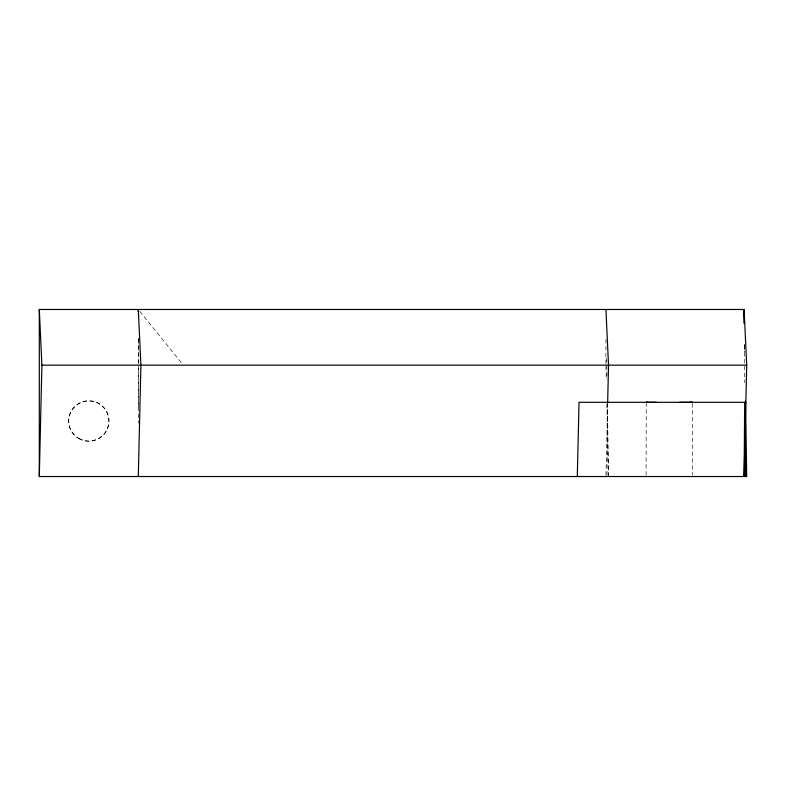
<?xml version="1.0" encoding="UTF-8"?>
<svg xmlns="http://www.w3.org/2000/svg" width="786" height="786" viewBox="0 0 786 786"><rect width="100%" height="100%" fill="white"/><g stroke="black" fill="none" stroke-linecap="round" stroke-linejoin="round"><path stroke-width="0.59" stroke-dasharray="3.93 2.95" d="M138.297 406.922L138.297 366.315M138.297 363.947L138.297 337.312L138.297 423.163M605.927 363.947L605.927 337.312M646.092 475.314L646.239 402.304M607.028 475.314L607.657 403.523M605.957 475.373L607.637 403.473M139.82 311.364L181.821 363.27M605.957 366.384L606.271 379.844M606.841 404.318L608.531 476.532M744.656 345.437L744.735 350.075M606.694 358.2L607.018 379.078M607.391 403.444L608.511 475.373M744.588 344.582L744.686 351.843M744.47 344.582L744.538 351.843M744.411 345.437L744.735 382.556M692.348 403.532L692.525 475.314M78.738 438.274A20.122 20.122 0 0 0 108.92 420.844A20.122 20.122 0 0 0 78.738 403.415A20.122 20.122 0 0 0 78.738 438.274M78.738 438.608A20.122 20.122 0 0 0 108.92 421.178A20.122 20.122 0 0 0 78.738 403.749A20.122 20.122 0 0 0 78.738 438.608"/><path stroke-width="1.18" d="M745.531 401.125L746.7 476.532L39.3 476.532L41.894 365.156L39.3 309.468L744.106 309.468L746.7 365.156L744.096 476.532L744.696 402.304L745.835 402.314L579.027 402.304L577.297 476.532M138.297 476.532L140.891 365.156L138.297 309.468L138.297 311.796M607.666 402.314L608.531 365.156L605.927 309.468M646.269 402.304L647.664 402.304M41.894 365.156L746.7 365.156M656.29 402.314L646.367 402.304M679.566 402.304L692.505 402.314L690.334 402.314M744.322 323.39L744.106 309.468L744.224 323.39M745.01 415.037L745.541 476.532M39.3 309.468L39.3 476.532"/></g></svg>
